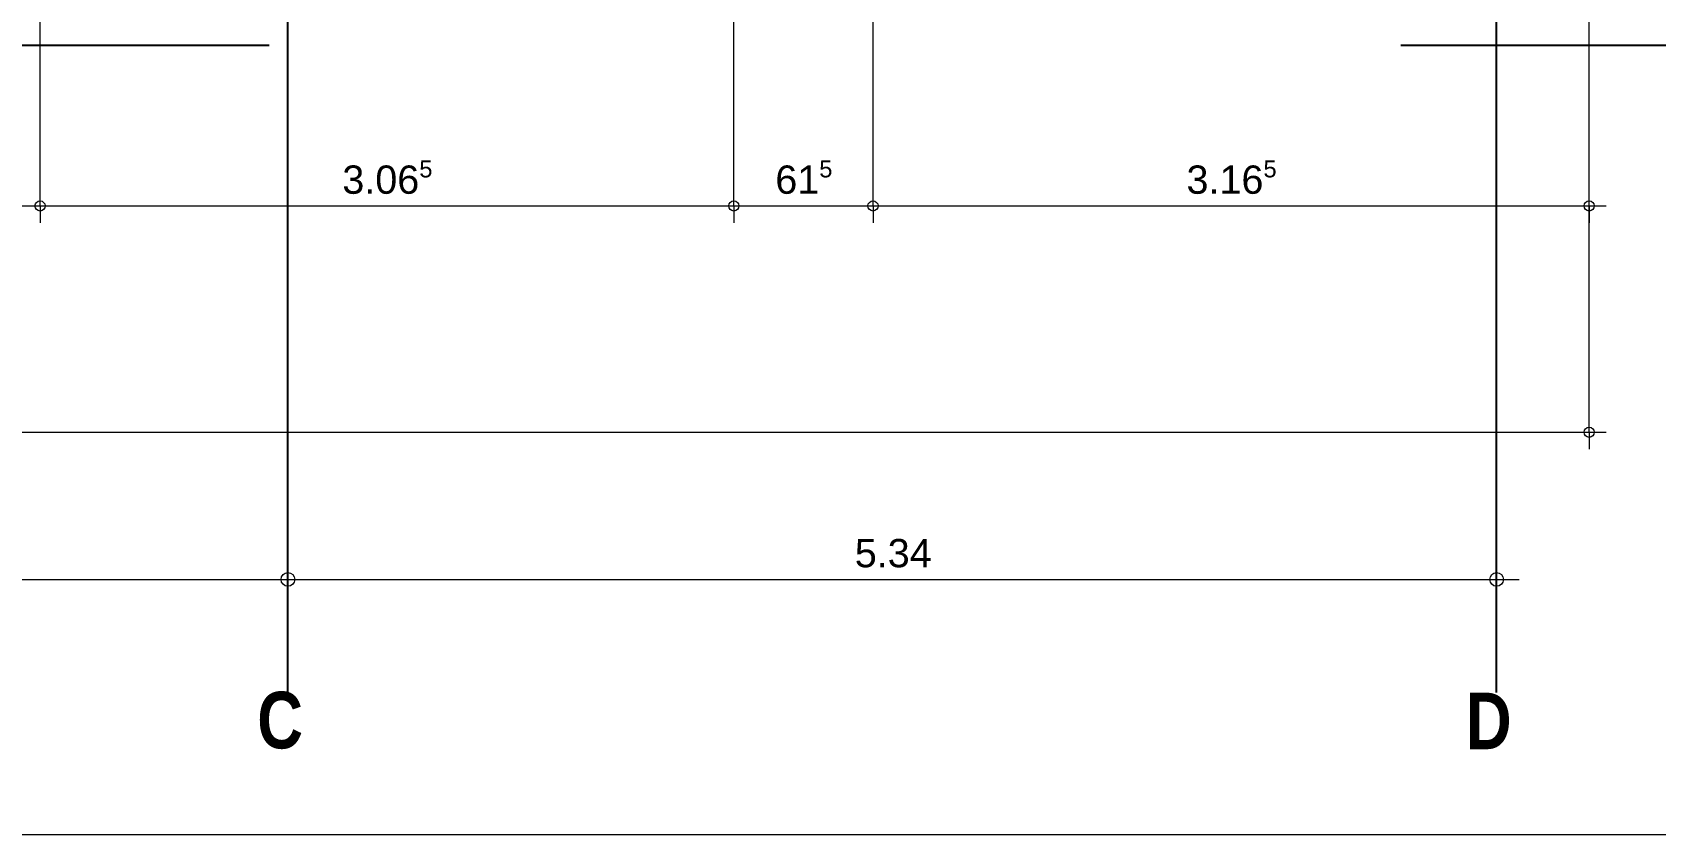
# Model space of a CAD drawing. Header units: metres. Extents: x 0.003 to 0.843, y 0.003 to 0.597.
# Drawn here: x 0.4985 to 0.6419, y 0.003 to 0.0739 of the extents above; entities that cross this region are included whole.
import ezdxf

# ---------------------------------------------------------------- set-up
doc = ezdxf.new("R2010")
doc.units = ezdxf.units.M
for name, pattern in [('AUSGEZOGEN', [0]), ('LINIE_23', [0.0079, 0.004, -0.0013, 0, -0.0013, 0, -0.0013]), ('STRICHPUNKT', [25.4, 12.7, -6.35, 0, -6.35])]:
    doc.linetypes.add(name, pattern=pattern)
for name, color, linetype, lineweight in [('Bauachsen grob', 7, 'STRICHPUNKT', 13), ('Plankopf', 7, 'AUSGEZOGEN', 13), ('Vorprojektmasse', 7, 'AUSGEZOGEN', 13), ('Werkplan- Ausfuehrungsmasse', 7, 'AUSGEZOGEN', 13)]:
    doc.layers.add(name, color=color, linetype=linetype, lineweight=lineweight)
doc.styles.add('ARIAL', font='ARIAL.TTF')
doc.styles.add('Arial Black', font='Arial Black')

msp = doc.modelspace()

# ---------------------------------------------------------------- linework, layer by layer
at = {"layer": 'Bauachsen grob', "color": 32, "linetype": 'LINIE_23', "lineweight": 25, "true_color": 0xc36e14}
for p, q in [((0.52106, 0.01554), (0.52106, 0.58264)), ((0.62786, 0.01554), (0.62786, 0.58264)), ((0.2194, 0.07274), (0.72932, 0.07274))]:
    msp.add_line(p, q, dxfattribs=at)
at = {"layer": 'Plankopf', "color": 7, "linetype": 'AUSGEZOGEN', "lineweight": 13}
msp.add_line((0.003, 0.003), (0.843, 0.003), dxfattribs=at)
at = {"layer": 'Vorprojektmasse', "color": 32, "linetype": 'AUSGEZOGEN', "lineweight": 13, "true_color": 0xc36e14}
for p, q in [((0.52106, 0.02554), (0.52106, 0.02754)), ((0.62786, 0.02554), (0.62786, 0.02754)), ((0.42766, 0.02554), (0.52106, 0.02554)), ((0.52106, 0.02554), (0.52106, 0.02354)), ((0.52106, 0.02554), (0.62786, 0.02554)), ((0.62786, 0.02554), (0.62786, 0.02354)), ((0.62786, 0.02554), (0.62986, 0.02554))]:
    msp.add_line(p, q, dxfattribs=at)
for centre in [(0.52106, 0.02554), (0.62786, 0.02554)]:
    msp.add_circle(centre, 0.0006, dxfattribs=at)
at = {"layer": 'Werkplan- Ausfuehrungsmasse', "color": 7, "linetype": 'AUSGEZOGEN', "lineweight": 13}
for p, q in [((0.63604, 0.05854), (0.63604, 0.07854)), ((0.49916, 0.05854), (0.49916, 0.06004)), ((0.56046, 0.05854), (0.56046, 0.06004)), ((0.57276, 0.05854), (0.57276, 0.06004)), ((0.63604, 0.05854), (0.63604, 0.06004)), ((0.44956, 0.05854), (0.49916, 0.05854)), ((0.49916, 0.05854), (0.49916, 0.05704)), ((0.49916, 0.05854), (0.56046, 0.05854)), ((0.56046, 0.05854), (0.56046, 0.05704)), ((0.56046, 0.05854), (0.57276, 0.05854)), ((0.57276, 0.05854), (0.57276, 0.05704)), ((0.57276, 0.05854), (0.63604, 0.05854)), ((0.63604, 0.03854), (0.63604, 0.05854)), ((0.63604, 0.05854), (0.63604, 0.05704)), ((0.63604, 0.05854), (0.63754, 0.05854)), ((0.63604, 0.03854), (0.63604, 0.04004)), ((0.63604, 0.03854), (0.63604, 0.03704)), ((0.63604, 0.03854), (0.63754, 0.03854))]:
    msp.add_line(p, q, dxfattribs=at)
for points in [[(0.49916, 0.05854), (0.49916, 0.05931), (0.49916, 0.05931), (0.49916, 0.05931), (0.49916, 0.05931), (0.49916, 0.05931), (0.49916, 0.05931), (0.49916, 0.09078)], [(0.56046, 0.05854), (0.56046, 0.05931), (0.56046, 0.05931), (0.56046, 0.05931), (0.56046, 0.05931), (0.56046, 0.09078)], [(0.57276, 0.05854), (0.57276, 0.05931), (0.57276, 0.05931), (0.57276, 0.09078)], [(0.31268, 0.03854), (0.46538, 0.03854), (0.46538, 0.03854), (0.63604, 0.03854)]]:
    msp.add_lwpolyline(points, dxfattribs=at)
for centre in [(0.49916, 0.05854), (0.56046, 0.05854), (0.57276, 0.05854), (0.63604, 0.05854), (0.63604, 0.03854)]:
    msp.add_circle(centre, 0.00045, dxfattribs=at)

# ---------------------------------------------------------------- texts
at = {"layer": 'Bauachsen grob', "color": 32, "linetype": 'AUSGEZOGEN', "lineweight": 25, "true_color": 0xc36e14, "char_height": 0.005, "width": 0.00175, "attachment_point": 7, "style": 'Arial Black'}
for s, insert in [('\\W0.70;C', (0.51835, 0.01054)), ('\\W0.70;D', (0.62515, 0.01054))]:
    msp.add_mtext(s, dxfattribs=dict(at, insert=insert))
at = {"layer": 'Vorprojektmasse', "color": 32, "linetype": 'AUSGEZOGEN', "lineweight": 13, "true_color": 0xc36e14, "insert": (0.57115, 0.02658), "char_height": 0.0025, "width": 0.00125, "attachment_point": 7, "style": 'ARIAL'}
msp.add_mtext('5.34', dxfattribs=at)
at = {"layer": 'Werkplan- Ausfuehrungsmasse', "color": 7, "linetype": 'AUSGEZOGEN', "lineweight": 13, "attachment_point": 7, "style": 'ARIAL'}
for s, insert, char_height, width in [('3.06', (0.52587, 0.05958), 0.0025, 0.00125), ('5', (0.53267, 0.06104), 0.0015, 0.00075), ('61', (0.56413, 0.05958), 0.0025, 0.00125), ('5', (0.56801, 0.06104), 0.0015, 0.00075), ('3.16', (0.60046, 0.05958), 0.0025, 0.00125), ('5', (0.60726, 0.06104), 0.0015, 0.00075)]:
    msp.add_mtext(s, dxfattribs=dict(at, insert=insert, char_height=char_height, width=width))

doc.saveas('drawing.dxf')
